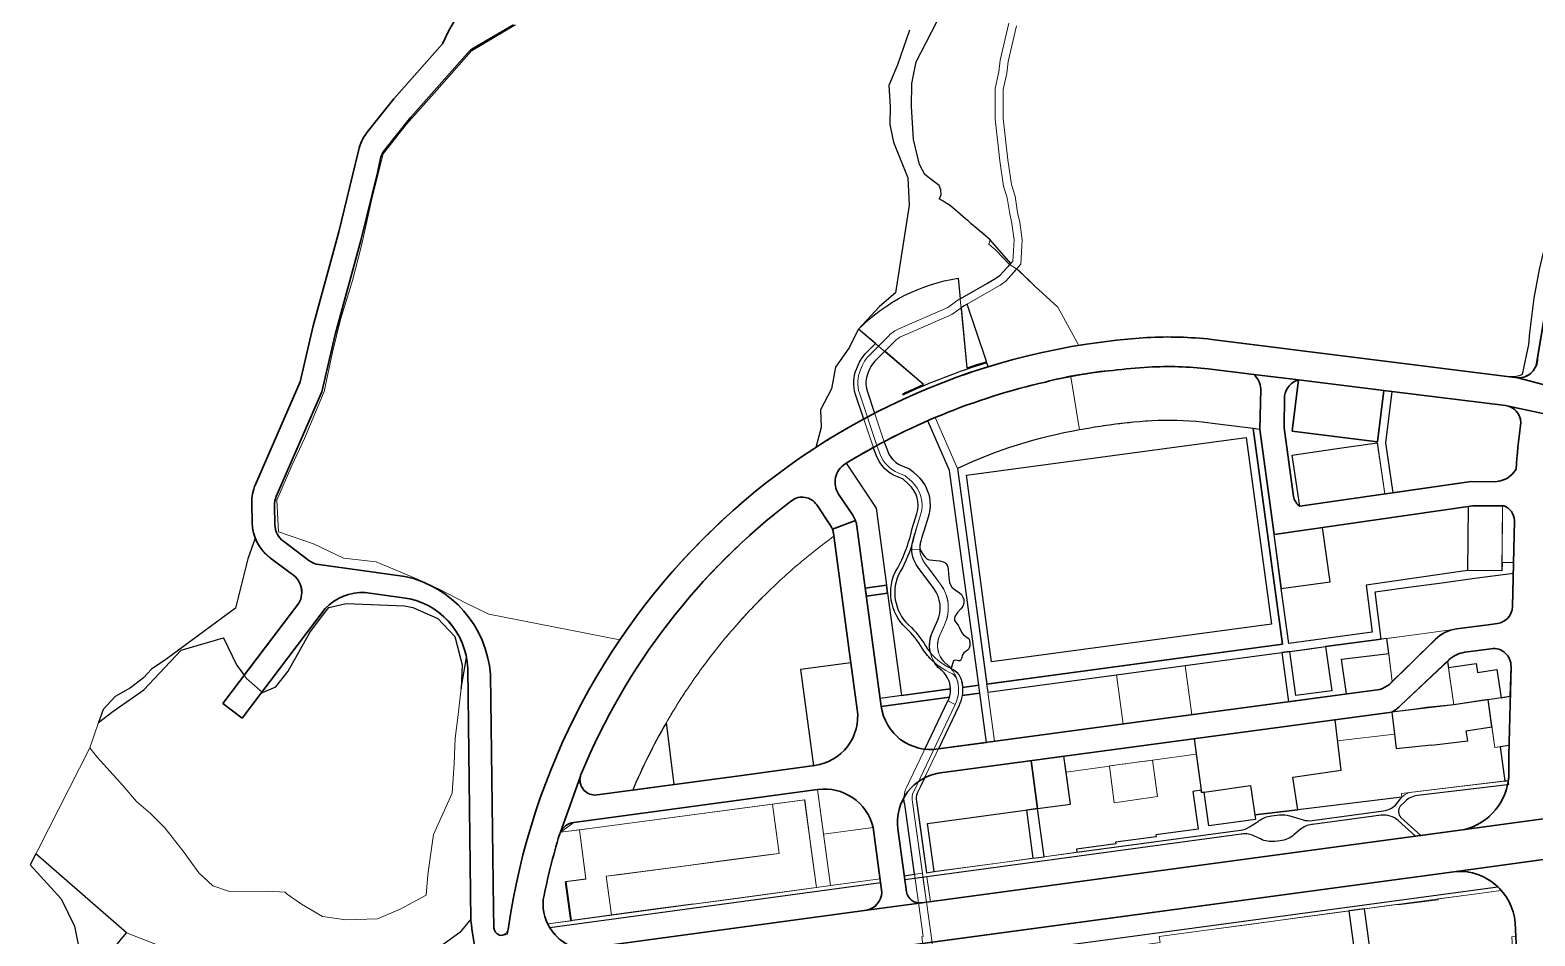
# Model space of a CAD drawing. Header units: metres. Extents: x 459130 to 460115, y 2977178 to 2978387.
# Drawn here: x 459130 to 459689, y 2977437 to 2977774 of the extents above; entities that cross this region are included whole.
import ezdxf

# ---------------------------------------------------------------- set-up
doc = ezdxf.new("R2010")
doc.units = ezdxf.units.M
doc.header["$MEASUREMENT"] = 0
for name, color, linetype, lineweight, true_color in [('AMENITIES', 7, 'Continuous', 0, 0xa9c7db), ('CHHUZHING PLOT', 7, 'Continuous', 0, 0xf8f591), ('INSTITUTIONAL plot', 7, 'Continuous', 0, 0x05aebd), ('PROPOSED STREAM', 7, 'Continuous', 0, 0xbee8ff), ('REGISTERED PLOT', 7, 'Continuous', 0, 0xf2eadb), ('REVENUE PLOT_COMM', 7, 'Continuous', 0, 0xffa852), ('REVENUE PLOT_RESI', 7, 'Continuous', 0, 0xffd24d)]:
    doc.layers.add(name, color=color, linetype=linetype, lineweight=lineweight, true_color=true_color)
for name, color, linetype, lineweight in [('FOOTPATH', 42, 'Continuous', 0), ('FOREST AND STEEP SLOPE', 74, 'Continuous', 0), ('PARKING', 253, 'Continuous', 0), ('ROAD', 7, 'Continuous', 30)]:
    doc.layers.add(name, color=color, linetype=linetype, lineweight=lineweight)
doc.layers.add('OPEN SPACE WITHIN SETTLEMENTS', color=7, linetype='Continuous', true_color=0x94bd10)
doc.layers.add('PROPOSED SERVICES', color=7, linetype='Continuous', true_color=0xc2adcc)

msp = doc.modelspace()

# ---------------------------------------------------------------- linework, layer by layer
at = {"layer": 'AMENITIES', "elevation": -10223.16}
for points in [[(459512.03, 2977670.63), (459503.52, 2977678.43), (459497.53, 2977684.17), (459497.01, 2977684.65), (459496.76, 2977684.82), (459492.67, 2977680.31), (459490.67, 2977678.83), (459487.42, 2977676.97), (459478.29, 2977671.75), (459485.55, 2977650.36), (459485.66, 2977649.87), (459486.12, 2977648.42, -0.033778), (459519.84, 2977656.39)], [(459516.94, 2977644.71, 0.053805), (459466.42, 2977629.56), (459474.7, 2977610.67, -0.065914), (459520.11, 2977624.96)], [(459422.72, 2977491.33), (459424.97, 2977474.72), (459443.4, 2977477.13, 0.386621)]]:
    msp.add_lwpolyline(points, format="xyb", close=True, dxfattribs=at)
at = {"layer": 'AMENITIES'}
msp.add_lwpolyline([(459475.03, 2977681.36, 0.161078), (459437.96, 2977662.45), (459462.11, 2977641.89, 0.009788), (459454.38, 2977638.39), (459454.65, 2977637.97, -0.038469), (459485.66, 2977649.87), (459485.55, 2977650.36, 0.008884), (459478.21, 2977648.03)], format="xyb", close=True, dxfattribs=at)
at = {"layer": 'AMENITIES', "elevation": -10223.16}
for points in [[(459630.93, 2977620.56), (459599.17, 2977624.49), (459601.53, 2977643.55), (459633.29, 2977639.61)], [(459582.12, 2977622.17), (459478.06, 2977608.17), (459487.4, 2977538.79), (459591.46, 2977552.8)], [(459630.92, 2977620.17), (459599.25, 2977615.6), (459601.99, 2977596.6), (459633.66, 2977601.17)]]:
    msp.add_lwpolyline(points, close=True, dxfattribs=at)
for points in [[(459678.53, 2977634.01), (459636.27, 2977639.24), (459633.84, 2977620.21), (459636.63, 2977601.6), (459665.76, 2977605.8), (459673.73, 2977605.74, 0.283771), (459682.47, 2977610.41, -0.022397), (459684.16, 2977626.6, 0.421666), (459678.53, 2977634.01)], [(459421.6, 2977500.21, 0.414398), (459437.47, 2977521.02), (459435.13, 2977538.34), (459416.4, 2977535.86), (459421.21, 2977500.15)]]:
    msp.add_lwpolyline(points, format="xyb", dxfattribs=at)
msp.add_lwpolyline([(459421.21, 2977500.15), (459421.6, 2977500.21)], dxfattribs=at)
at = {"layer": 'CHHUZHING PLOT', "elevation": -10223.16}
msp.add_lwpolyline([(459154.6, 2977424.56), (459165.74, 2977438.03), (459178.11, 2977433.17)], dxfattribs=at)
at = {"layer": 'FOOTPATH'}
msp.add_lwpolyline([(459606.51, 2977478.25, 0.007431), (459606.79, 2977478.29), (459632.24, 2977481.73, -0.21916), (459638.64, 2977479.77), (459645.11, 2977473.99), (459647.06, 2977474.26), (459639.63, 2977480.89, -0.350369), (459639.41, 2977485.14), (459641.2, 2977486.87, -0.163676), (459645.81, 2977489.06), (459679.75, 2977493.12), (459679.57, 2977494.61), (459642.67, 2977490.2, 0.115361), (459640, 2977488.42), (459637.66, 2977485.54, -0.159747), (459633.18, 2977483.37), (459606.59, 2977479.77, -0.106244), (459603.23, 2977480.03), (459598.27, 2977481.51, 0.100159), (459594.52, 2977481.84), (459591.45, 2977481.5, 0.130978), (459586.89, 2977479.73), (459586.5, 2977479.45), (459583.27, 2977477.37, -0.109445), (459580.02, 2977476.18), (459463.18, 2977460.38), (459459.52, 2977486.92, -0.232581), (459459.8, 2977489.88), (459475.22, 2977522.26, 0.175977), (459476.27, 2977531.67, 0.25329), (459472.37, 2977536.24, -0.129969), (459463.51, 2977543.68, 0.059177), (459457.58, 2977551.57, -0.336695), (459452.77, 2977571.12, 0.083509), (459459.32, 2977587.96), (459461.02, 2977593.41, 0.293757), (459457.58, 2977605.92), (459455.33, 2977607.93), (459452.72, 2977609, -0.20777), (459446.03, 2977615.83), (459444.76, 2977619.16), (459438.26, 2977638.6, -0.186503), (459438.65, 2977647.25), (459439.44, 2977649.05, -0.092178), (459441.91, 2977652.67), (459445.37, 2977656.15), (459444.22, 2977657.12), (459440.85, 2977653.73, 0.092178), (459438.07, 2977649.65), (459437.28, 2977647.85, 0.186503), (459436.83, 2977638.13), (459443.35, 2977618.65), (459444.63, 2977615.3, 0.20777), (459452.15, 2977607.61), (459454.52, 2977606.64), (459456.57, 2977604.8, -0.293757), (459459.59, 2977593.85), (459457.86, 2977588.33, -0.084307), (459451.43, 2977571.8, 0.336707), (459456.56, 2977550.47, -0.058992), (459462.24, 2977542.87, 0.1313), (459471.78, 2977534.85, -0.257124), (459474.81, 2977531.34, -0.176629), (459473.87, 2977522.92), (459458.48, 2977490.59, 0.217863), (459458.06, 2977486.56), (459461.7, 2977460.18), (459454.9, 2977459.26), (459455.1, 2977457.78), (459461.9, 2977458.69), (459463.18, 2977449.39), (459464.67, 2977449.59), (459463.39, 2977458.9), (459580.22, 2977474.69, 0.006043), (459580.45, 2977474.73, -0.155262), (459585.24, 2977474), (459587.46, 2977472.91, 0.142989), (459592.71, 2977471.99), (459594.75, 2977472.22, 0.149796), (459599.86, 2977474.43), (459602.16, 2977476.39, -0.151297)], format="xyb", close=True, dxfattribs=at)
for points in [[(459636.27, 2977639.24), (459633.29, 2977639.61), (459630.81, 2977620.18), (459633.66, 2977601.17), (459636.63, 2977601.6), (459633.84, 2977620.21)], [(459474.7, 2977610.67), (459466.41, 2977629.58), (459463.66, 2977628.37), (459471.78, 2977609.85), (459485.52, 2977508.81), (459488.47, 2977509.21)], [(459417.88, 2977487.44), (459422.29, 2977454.85), (459427.56, 2977455.56), (459422.66, 2977491.32), (459332.06, 2977479.07), (459327.06, 2977475.42), (459337.88, 2977476.85), (459337.88, 2977476.85), (459337.88, 2977476.85), (459337.88, 2977476.85)], [(459446.18, 2977456.57), (459445.98, 2977458.06), (459322.39, 2977441.34), (459323.16, 2977439.93)], [(459550.05, 2977434.37), (459549.75, 2977436.62), (459676.93, 2977453.82), (459676.93, 2977453.82), (459675.64, 2977455.15), (459414.04, 2977419.78), (459414.24, 2977418.29), (459466.47, 2977425.35), (459471.53, 2977387.95), (459473.01, 2977388.15), (459467.95, 2977425.55), (459526.38, 2977433.45), (459531.41, 2977396.05), (459533.6, 2977396.35), (459528.85, 2977431.51)]]:
    msp.add_lwpolyline(points, close=True, dxfattribs=at)
at = {"layer": 'FOREST AND STEEP SLOPE', "elevation": -20446.32}
for points in [[(459260.19, 2977725.82), (459259.01, 2977720.56), (459252.88, 2977695.36), (459243.28, 2977660.5), (459238.36, 2977639.08), (459221.39, 2977600.16, 0.109274), (459220.72, 2977596.77), (459220.89, 2977589.76, 0.229283), (459224.08, 2977583.56), (459233.52, 2977576.46, 0.129402), (459237.29, 2977574.92), (459269.2, 2977570.51, -0.333018), (459301.06, 2977534.07), (459302.21, 2977447.11), (459302.31, 2977439.93, 0.265431), (459304.37, 2977437.19, 0.096449), (459307.42, 2977437.47, -0.115666), (459349.23, 2977546.99), (459300.45, 2977556.48), (459291.99, 2977560.6), (459282.27, 2977565.69), (459277.45, 2977567.81), (459273.9, 2977569.48), (459258.6, 2977575.92), (459246.43, 2977577.34), (459235.3, 2977582.59), (459222.29, 2977587.07), (459221.68, 2977598.89), (459227.22, 2977611.72), (459231.94, 2977621.75), (459239.24, 2977639.3), (459242.29, 2977653.88), (459245.29, 2977665.98), (459249.75, 2977680.55), (459253.1, 2977693.5), (459256.88, 2977710.23), (459261.19, 2977727.59), (459269.81, 2977738.62), (459281.07, 2977751.24), (459293.91, 2977765.73), (459310.39, 2977775.58)], [(459309.68, 2977775.59), (459294.7, 2977766.83, 0.079421), (459292.75, 2977765.23), (459290.71, 2977762.93), (459271.47, 2977741.26), (459261.74, 2977729.05, 0.113285), (459260.19, 2977725.82)], [(459279.36, 2977430.77), (459289.66, 2977438.11), (459293.83, 2977443.14), (459292.62, 2977535.02, 0.048597), (459292.16, 2977540.33), (459290.18, 2977528.89), (459290.18, 2977528.89), (459290.18, 2977528.88), (459288.88, 2977518.12), (459287.96, 2977510.35), (459287.59, 2977500.99), (459286.86, 2977489.91), (459279.93, 2977474.52), (459278.8, 2977466.73), (459277.84, 2977459.63), (459277.19, 2977452.03), (459267.52, 2977446.88), (459259.09, 2977443.17), (459247.26, 2977442.88), (459238.57, 2977444.06), (459230.74, 2977448.67), (459225.53, 2977452.34), (459224.7, 2977453.08), (459218.31, 2977453.55), (459204.02, 2977453.43), (459197.86, 2977455.55), (459192.6, 2977460.33), (459186.77, 2977468.38), (459179.98, 2977477.05), (459174.7, 2977482.36), (459169.46, 2977486.9), (459164.39, 2977492.77), (459160.9, 2977496.69), (459154.76, 2977503.33), (459152.04, 2977506.79), (459132.84, 2977469.06), (459132.01, 2977467.43), (459165.74, 2977438.03), (459178.11, 2977433.17)]]:
    msp.add_lwpolyline(points, format="xyb", dxfattribs=at)
at = {"layer": 'INSTITUTIONAL plot'}
for points in [[(459435.13, 2977538.34), (459428.76, 2977585.43, 0.018876), (459415.38, 2977574.87, 0.019742), (459402.29, 2977562.78, 0.019469), (459390.35, 2977549.88, 0.021246), (459378.51, 2977534.8, 0.021854), (459367.71, 2977518.29, 0.002641), (459366.5, 2977516.23), (459369.44, 2977493.18), (459421.21, 2977500.15), (459416.4, 2977535.86)], [(459416.4, 2977535.86), (459435.13, 2977538.34), (459428.76, 2977585.43, 0.018876), (459415.38, 2977574.87, 0.019742), (459402.29, 2977562.78, 0.019469), (459390.35, 2977549.88, 0.021246), (459378.51, 2977534.8, 0.021854), (459367.71, 2977518.29, 0.002641), (459366.5, 2977516.23), (459369.44, 2977493.18), (459421.21, 2977500.15)]]:
    msp.add_lwpolyline(points, format="xyb", close=True, dxfattribs=at)
at = {"layer": 'OPEN SPACE WITHIN SETTLEMENTS'}
for p, q in [((459601.53, 2977643.55, -20446.32), (459599.17, 2977624.49, -20446.32)), ((459630.93, 2977620.56, -20446.32), (459633.29, 2977639.61, -20446.32)), ((459599.17, 2977624.49, -20446.32), (459630.93, 2977620.56, -20446.32))]:
    msp.add_line(p, q, dxfattribs=at)
at = {"layer": 'OPEN SPACE WITHIN SETTLEMENTS', "elevation": -20446.32}
for points in [[(459705.64, 2977775.61), (459704.65, 2977765.81), (459703.86, 2977757.98), (459703.68, 2977755.33), (459703.22, 2977752.29), (459701.88, 2977742.14), (459700.41, 2977733.65), (459698.13, 2977719.06), (459696.43, 2977709.54), (459694.82, 2977701.29), (459693.19, 2977693.57), (459691.02, 2977684.56), (459689.06, 2977673.99), (459687.42, 2977661.11), (459687.06, 2977656.76), (459684.74, 2977645.56, -0.14596), (459680.08, 2977644.76), (459683.17, 2977644.37, 0.321368), (459689.94, 2977648.88), (459702.34, 2977723.04), (459707.32, 2977753.17), (459710.48, 2977777.95)], [(459228.66, 2977570.24), (459219.22, 2977577.35, -0.139819), (459213.59, 2977584.78), (459210.87, 2977577.07), (459206.28, 2977558.69), (459180.37, 2977539.58), (459174.96, 2977536.06), (459171.99, 2977532.85), (459167.2, 2977529.08), (459161.5, 2977525.92), (459156.99, 2977520.99), (459155.34, 2977516.26), (459160.61, 2977520.3), (459172.12, 2977528.41), (459177.97, 2977534.5), (459186.01, 2977543.12), (459201.85, 2977547.63), (459206.66, 2977537.6), (459209.48, 2977533.77), (459229.85, 2977560.6, 0.332348), (459228.66, 2977570.24)], [(459413.74, 2977422.02), (459414.04, 2977419.78), (459675.64, 2977455.15, 0.203951), (459660.21, 2977460.88), (459418.52, 2977428.19, 0.459232), (459413.74, 2977422.02)]]:
    msp.add_lwpolyline(points, format="xyb", dxfattribs=at)
at = {"layer": 'OPEN SPACE WITHIN SETTLEMENTS'}
msp.add_lwpolyline([(459456.89, 2977773.63), (459452.46, 2977760.71), (459449.2, 2977753.05), (459449.73, 2977745.17), (459449.59, 2977738.47), (459450.89, 2977731.94), (459456.27, 2977718.73), (459456.71, 2977708.46), (459454.11, 2977691.74), (459451.63, 2977675.87), (459445.77, 2977670.9), (459437.96, 2977662.45, -0.161078), (459475.03, 2977681.36), (459475.75, 2977673.76), (459485.93, 2977679.57), (459489.03, 2977681.35), (459490.65, 2977682.54), (459494.55, 2977686.85), (459486.83, 2977695.62), (459483.86, 2977698.18), (459483.38, 2977698.59), (459482.91, 2977699), (459481.96, 2977699.82), (459479.86, 2977701.63), (459478.65, 2977702.67), (459478.2, 2977703.06), (459477.76, 2977703.44), (459474.71, 2977706.07), (459474.33, 2977706.39), (459473.96, 2977706.72), (459472.18, 2977708.25), (459471.86, 2977708.46), (459471.43, 2977708.73), (459471, 2977709.01), (459470.58, 2977709.28), (459470.15, 2977709.55), (459469.41, 2977710.03), (459469.29, 2977710.09), (459468.85, 2977710.34), (459467.97, 2977710.82), (459468.7, 2977712.23), (459468.58, 2977714.24), (459467.95, 2977715.87), (459465.44, 2977717.63), (459462.59, 2977719.97), (459460.67, 2977723.61), (459458.39, 2977732.97), (459457.64, 2977745.17), (459457.74, 2977753.73), (459459.35, 2977761.76), (459467.06, 2977776.64)], format="xyb", dxfattribs=at)
for points in [[(459478.29, 2977671.75), (459476.99, 2977671.01), (459476.08, 2977670.35), (459478.21, 2977648.03, -0.008884), (459485.55, 2977650.36)], [(459437.28, 2977647.85), (459438.07, 2977649.65, -0.092178), (459440.85, 2977653.73), (459444.22, 2977657.12), (459437.96, 2977662.45), (459434.37, 2977655.33), (459429.36, 2977648.31), (459427.86, 2977640.28), (459423.84, 2977632.41), (459424.06, 2977625.88), (459422.02, 2977618.42, -0.020231), (459439.88, 2977629.02), (459436.83, 2977638.13, -0.186503)], [(459462.11, 2977641.89), (459447.66, 2977654.19), (459444.04, 2977650.56, 0.092178), (459442.19, 2977647.84), (459441.4, 2977646.04, 0.186504), (459441.1, 2977639.56), (459443.91, 2977631.15, -0.044482), (459486.12, 2977648.42), (459485.66, 2977649.87, 0.038469), (459454.65, 2977637.97), (459454.38, 2977638.39, -0.009788)], [(459482.63, 2977530.08), (459476.63, 2977529.27, -0.05516), (459476.49, 2977526.22), (459483.03, 2977527.1)], [(459580.02, 2977476.18, 0.109445), (459583.27, 2977477.37), (459586.5, 2977479.45), (459586.89, 2977479.73, -0.130978), (459591.45, 2977481.5), (459594.52, 2977481.84, -0.100159), (459598.27, 2977481.51), (459603.23, 2977480.03, 0.106244), (459606.59, 2977479.77), (459633.18, 2977483.37, 0.159747), (459637.66, 2977485.54), (459640, 2977488.42), (459601.29, 2977483.79), (459585.31, 2977481.88), (459585.57, 2977480.1), (459568.22, 2977477.75), (459566.51, 2977490.35), (459565.48, 2977490.2), (459565.37, 2977491.01), (459562.22, 2977490.57), (459564.21, 2977476.54), (459548.51, 2977474.42), (459548.6, 2977473.75), (459533.5, 2977471.75), (459533.59, 2977471.1), (459519.01, 2977469.13), (459519.17, 2977467.95)], [(459446.66, 2977453.05), (459446.18, 2977456.57), (459323.16, 2977439.93, 0.204787), (459334.29, 2977431.96), (459441, 2977446.39, 0.32295)]]:
    msp.add_lwpolyline(points, format="xyb", close=True, dxfattribs=at)
for points, elevation in [([(459615.05, 2977622.53), (459599.17, 2977624.49), (459601.53, 2977643.55, 0.307281), (459596.4, 2977637.6), (459596.23, 2977625.72), (459599.5, 2977601.34, 0.224023), (459601.99, 2977596.6), (459599.25, 2977615.6), (459615.08, 2977617.89), (459630.81, 2977620.16), (459630.86, 2977620.57)], -20446.32), ([(459684.16, 2977626.6, 0.421669), (459678.53, 2977634.01), (459636.27, 2977639.24), (459633.84, 2977620.21), (459636.63, 2977601.6), (459665.76, 2977605.8), (459673.73, 2977605.74, 0.283771), (459682.47, 2977610.41, -0.022397)], -10223.16), ([(459456.57, 2977604.8), (459454.52, 2977606.64), (459452.15, 2977607.61, -0.20777), (459444.63, 2977615.3), (459443.44, 2977618.43, 0.011853), (459433.36, 2977612.58), (459444.5, 2977595.94), (459448.37, 2977567.24), (459448.77, 2977564.26), (459453.89, 2977526.21), (459472.16, 2977528.67, 0.238296), (459468.14, 2977536.1, -0.066077), (459466.13, 2977538.54, -0.060543), (459462.24, 2977542.87, 0.058992), (459456.56, 2977550.47, -0.336707), (459451.43, 2977571.8, 0.084307), (459457.86, 2977588.33), (459459.59, 2977593.85, 0.29376)], -10223.16), ([(459465.94, 2977565.99), (459460.1, 2977573.82, -0.185898), (459457.77, 2977582.13, -0.055671), (459452.77, 2977571.12, 0.336695), (459457.58, 2977551.57, -0.059177), (459463.51, 2977543.68, 0.020203), (459464.62, 2977542.23, -0.164885), (459465.43, 2977549.89), (459467.22, 2977553.79, 0.274821)], -10223.16), ([(459268.57, 2977562.56), (459254.48, 2977564.51, 0.219619), (459239.6, 2977558.56), (459216.08, 2977527.56), (459216.31, 2977527.36), (459221.31, 2977529.5), (459225.82, 2977535.31), (459233.86, 2977549.72), (459238.63, 2977555.98), (459240.94, 2977558.93), (459247.35, 2977560.46), (459269.14, 2977559.62), (459272.24, 2977559.02), (459281.46, 2977554.88), (459287.83, 2977548.23), (459290.59, 2977537.67), (459290.18, 2977528.89), (459292.16, 2977540.33, 0.326249)], -20446.32), ([(459673.22, 2977543.64), (459663.37, 2977542.3, 0.155421), (459657.61, 2977539.57), (459656.94, 2977538.94), (459657.28, 2977536.69), (459667.57, 2977538.18), (459668.07, 2977534.8), (459675.29, 2977535.9), (459676.86, 2977525.43), (459680.32, 2977525.95), (459680.59, 2977537.04, 0.461491)], -20446.32), ([(459435.13, 2977538.34), (459416.4, 2977535.86), (459421.21, 2977500.15), (459421.6, 2977500.21, 0.414398), (459437.47, 2977521.02)], -10223.16), ([(459435.13, 2977538.34), (459416.4, 2977535.86), (459421.21, 2977500.15), (459421.6, 2977500.21, 0.414398), (459437.47, 2977521.02)], -10223.16), ([(459471.18, 2977524.23, 0.039014), (459471.72, 2977525.58), (459446.39, 2977522.17, 0.342791), (459462.63, 2977506.29)], -20446.32), ([(459483.03, 2977527.1), (459476.49, 2977526.22, -0.075409), (459475.22, 2977522.26), (459467.67, 2977506.41), (459485.52, 2977508.81)], -10223.16), ([(459679.79, 2977504.07), (459679.88, 2977507.68), (459676.51, 2977507.22), (459678.24, 2977494.45), (459679.57, 2977494.61, 0.015312), (459679.71, 2977495.94)], -20446.32), ([(459502.1, 2977502.02), (459468.42, 2977497.5, 0.083388), (459462.56, 2977495.69), (459459.8, 2977489.88, 0.232581), (459459.52, 2977486.92), (459460.72, 2977478.26), (459460.72, 2977478.26), (459463.18, 2977460.38), (459466.06, 2977460.77), (459463.64, 2977478.65), (459504.51, 2977484.18)], -10223.16), ([(459641.2, 2977486.87), (459639.41, 2977485.14, 0.350369), (459639.63, 2977480.89), (459647.06, 2977474.26), (459663.36, 2977476.46, 0.285272), (459679.3, 2977493.07), (459645.81, 2977489.06, 0.163676)], -20446.32), ([(459455.12, 2977485.91, -0.077655), (459454.8, 2977488.32, 0.164481), (459452.55, 2977476.68), (459454.9, 2977459.26), (459458.72, 2977459.78)], -20446.32), ([(459645.11, 2977473.99), (459638.64, 2977479.77, 0.21916), (459632.24, 2977481.73), (459606.79, 2977478.29, -0.007431), (459606.51, 2977478.25, 0.151297), (459602.16, 2977476.39), (459599.86, 2977474.43, -0.149796), (459594.75, 2977472.22), (459592.71, 2977471.99, -0.142989), (459587.46, 2977472.91), (459585.24, 2977474, 0.155262), (459580.45, 2977474.73, -0.006043), (459580.22, 2977474.69), (459455.1, 2977457.78), (459455.63, 2977453.92, 0.439546), (459461.54, 2977449.17)], -20446.32)]:
    msp.add_lwpolyline(points, format="xyb", close=True, dxfattribs=dict(at, elevation=elevation))
for points, elevation in [([(459633.29, 2977639.61), (459601.53, 2977643.55), (459599.17, 2977624.49), (459630.93, 2977620.56)], -10223.16), ([(459633.29, 2977639.61), (459601.53, 2977643.55), (459599.17, 2977624.49), (459630.93, 2977620.56)], -10223.16), ([(459633.29, 2977639.61), (459601.53, 2977643.55), (459599.17, 2977624.49), (459630.93, 2977620.56)], -10223.16), ([(459471.78, 2977609.85), (459463.66, 2977628.37), (459455.48, 2977624.63), (459447.45, 2977620.59), (459447.52, 2977620.38), (459447.59, 2977620.17), (459448.21, 2977618.53), (459449.26, 2977615.95), (459450.02, 2977614.74), (459450.81, 2977613.82), (459451.83, 2977612.92), (459452.85, 2977612.25), (459453.85, 2977611.78), (459455.4, 2977611.15), (459456.94, 2977610.51), (459458.26, 2977609.33), (459459.58, 2977608.15), (459460.84, 2977606.87), (459461.58, 2977605.97), (459462.22, 2977605.03), (459462.66, 2977604.31), (459463.09, 2977603.47), (459463.62, 2977602.23), (459464.03, 2977600.97), (459464.28, 2977599.89), (459464.5, 2977598.35), (459464.56, 2977596.78), (459464.48, 2977595.35), (459464.24, 2977593.89), (459463.88, 2977592.51), (459462.27, 2977587.35), (459461.79, 2977585.82), (459461.39, 2977584.55), (459461.11, 2977583.65), (459461.07, 2977583.52), (459461.04, 2977583.38), (459461.02, 2977583.33), (459461, 2977583.23), (459460.98, 2977583.16), (459460.95, 2977583.05), (459460.93, 2977582.97), (459460.92, 2977582.91), (459460.88, 2977582.73), (459460.85, 2977582.58), (459460.83, 2977582.45), (459460.8, 2977582.26), (459460.78, 2977582.09), (459460.76, 2977581.96), (459460.75, 2977581.81), (459460.74, 2977581.66), (459460.73, 2977581.5), (459460.72, 2977581.38), (459460.71, 2977581.06), (459460.72, 2977580.84), (459460.72, 2977580.68), (459461.58, 2977579.21), (459462.11, 2977578.42), (459462.7, 2977577.69), (459463.32, 2977577.11), (459463.83, 2977576.79), (459464.29, 2977576.63), (459466.78, 2977576.46), (459468.18, 2977576.3), (459469.44, 2977575.95), (459470.01, 2977575.65), (459470.42, 2977575.31), (459470.84, 2977574.72), (459471.14, 2977573.93), (459471.3, 2977573.09), (459471.54, 2977570.1), (459471.82, 2977568.27), (459472.14, 2977567.33), (459472.63, 2977566.52), (459473.46, 2977565.77), (459475.49, 2977564.44), (459476.25, 2977563.73), (459476.78, 2977562.84), (459477.07, 2977561.92), (459477.15, 2977560.96), (459477, 2977560.05), (459476.59, 2977559.22), (459475.88, 2977558.35), (459474.7, 2977557.04), (459474.19, 2977556.33), (459473.8, 2977555.57), (459473.6, 2977554.84), (459473.65, 2977554.18), (459473.86, 2977553.72), (459474.22, 2977553.24), (459474.96, 2977552.35), (459475.5, 2977551.41), (459476.4, 2977549.51), (459477.02, 2977548.78), (459477.84, 2977548.24), (459478.71, 2977547.59), (459479.03, 2977547.13), (459479.25, 2977546.58), (459479.36, 2977545.97), (459479.37, 2977545.26), (459479.28, 2977544.68), (459479.07, 2977544.02), (459478.81, 2977543.52), (459478.43, 2977543.05), (459477.11, 2977542.09), (459476.79, 2977541.72), (459476.51, 2977541.06), (459476.31, 2977540.33), (459476.21, 2977539.96), (459476.01, 2977539.45), (459475.84, 2977539.23), (459475.58, 2977539.09), (459475.08, 2977539.09), (459473.94, 2977539.35), (459473.47, 2977539.3), (459473.24, 2977539.11), (459473.07, 2977538.82), (459472.84, 2977538.05), (459472.37, 2977536.24), (459472.75, 2977536.07), (459473.05, 2977535.92), (459473.35, 2977535.76), (459473.64, 2977535.57), (459474.17, 2977535.17), (459474.42, 2977534.95), (459474.62, 2977534.75), (459474.9, 2977534.45), (459475.2, 2977534.06), (459475.41, 2977533.76), (459475.65, 2977533.36), (459475.9, 2977532.84), (459476.13, 2977532.21), (459476.27, 2977531.67), (459476.42, 2977530.96), (459476.5, 2977530.48), (459476.57, 2977529.95), (459476.63, 2977529.27), (459482.63, 2977530.08)], -10223.16), ([(459673.48, 2977514.61), (459672.04, 2977524.7), (459659.35, 2977522.81), (459649.12, 2977521.75), (459645.2, 2977521.22), (459636.22, 2977520.01), (459637.19, 2977511.9), (459637.83, 2977506.51), (459651, 2977507.9), (459651.02, 2977507.76), (459664.47, 2977509.39), (459663.95, 2977513.17)], -20446.32), ([(459615.14, 2977517.18), (459562.78, 2977510.16), (459565.48, 2977490.2), (459566.51, 2977490.35), (459566.51, 2977490.37), (459583.7, 2977492.8), (459585.31, 2977481.88), (459601.29, 2977483.79), (459599.43, 2977495.88), (459617.39, 2977498.44)], -10223.16), ([(459626.08, 2977446.94), (459620.32, 2977446.16), (459625.38, 2977408.76), (459631.14, 2977409.54)], -20446.32)]:
    msp.add_lwpolyline(points, close=True, dxfattribs=dict(at, elevation=elevation))
for points, elevation in [([(459630.93, 2977620.56), (459599.17, 2977624.49), (459601.53, 2977643.55), (459633.29, 2977639.61), (459630.93, 2977620.56)], -10223.16), ([(459597.93, 2977545.6), (459595.15, 2977566.03), (459613.27, 2977568.49), (459610.52, 2977588.74), (459664.59, 2977596.54), (459664.42, 2977572.73), (459626.73, 2977567.22), (459628.97, 2977549.77), (459597.93, 2977545.6)], -20446.32), ([(459595.35, 2977542.22), (459598.33, 2977542.62), (459604.95, 2977543.51), (459611.56, 2977544.48), (459632.33, 2977547.15)], -10223.16), ([(459445.99, 2977525.15), (459446.39, 2977522.2), (459471.72, 2977525.58), (459471.78, 2977525.77), (459471.85, 2977526.01), (459471.89, 2977526.18), (459471.94, 2977526.38), (459471.98, 2977526.6), (459472.03, 2977526.83), (459472.05, 2977527), (459472.08, 2977527.19), (459472.11, 2977527.42), (459472.13, 2977527.69), (459472.15, 2977527.9), (459472.16, 2977528.18), (459472.16, 2977528.46), (459472.16, 2977528.67), (459445.99, 2977525.13), (459446.39, 2977522.2)], -10223.16), ([(459154.6, 2977424.56), (459165.74, 2977438.03), (459132.01, 2977467.43), (459129.88, 2977463.25), (459141.44, 2977450.61), (459146.45, 2977440.45), (459148.79, 2977428.84)], -20446.32)]:
    msp.add_lwpolyline(points, dxfattribs=dict(at, elevation=elevation))
for points in [[(459583.38, 2977540.61), (459595.35, 2977542.22), (459598.33, 2977542.62), (459604.95, 2977543.51), (459611.56, 2977544.48), (459632.33, 2977547.15), (459630.06, 2977564.81), (459642.5, 2977566.5), (459654.88, 2977568.17), (459667.14, 2977569.83), (459681.44, 2977571.76), (459681.53, 2977575.6), (459677.24, 2977575.63), (459677.22, 2977572.63), (459664.42, 2977572.73), (459626.73, 2977567.22), (459628.97, 2977549.77), (459597.93, 2977545.6), (459595.15, 2977566.03), (459592.46, 2977586.13), (459587.22, 2977625.17), (459584.7, 2977625.48), (459595.61, 2977545.28), (459485.58, 2977530.47), (459485.99, 2977527.5), (459533.88, 2977533.95), (459559.45, 2977537.39)], [(459617.55, 2977539.73), (459635.08, 2977541.92), (459634.37, 2977547.43), (459632.33, 2977547.15), (459632.33, 2977547.15), (459611.56, 2977544.48), (459613.96, 2977527.97), (459600.53, 2977526.24), (459598.33, 2977542.62), (459595.35, 2977542.22), (459597.82, 2977523.92), (459619.41, 2977526.83)], [(459471.72, 2977525.58), (459471.78, 2977525.77), (459471.85, 2977526.01), (459471.89, 2977526.18), (459471.94, 2977526.38), (459471.98, 2977526.6), (459472.03, 2977526.83), (459472.05, 2977527), (459472.08, 2977527.19), (459472.11, 2977527.42), (459472.13, 2977527.69), (459472.15, 2977527.9), (459472.16, 2977528.18), (459472.16, 2977528.46), (459472.16, 2977528.67), (459445.99, 2977525.13), (459446.39, 2977522.2)], [(459504.51, 2977484.18), (459500.37, 2977483.62), (459502.79, 2977465.74), (459506.93, 2977466.3)]]:
    msp.add_lwpolyline(points, close=True, dxfattribs=at)
at = {"layer": 'PARKING'}
for points, elevation in [([(459584.98, 2977645.58), (459568.01, 2977647.7, 0.039766), (459545.81, 2977648.33, 0.013586), (459532.51, 2977647.09, 0.016031), (459516.94, 2977644.71), (459520.11, 2977624.96, -0.03001), (459546.97, 2977628.36, -0.039174), (459565.71, 2977627.83), (459584.7, 2977625.48), (459587.22, 2977625.17), (459587.49, 2977638.97, 0.232821)], -10223.16), ([(459444.5, 2977595.94), (459433.36, 2977612.58, 0.000436), (459433, 2977612.35, 0.425423), (459430.55, 2977601.09), (459435.81, 2977593.23, -0.114421), (459437.33, 2977589.22), (459440.44, 2977566.17), (459448.37, 2977567.24)], -10223.16), ([(459681.91, 2977591.27, 0.29904), (459677.89, 2977596.71), (459677.39, 2977596.71), (459677.24, 2977575.63), (459681.49, 2977575.6)], -10223.16), ([(459652.87, 2977547.46, -0.095917), (459657.22, 2977550.18), (459657.17, 2977550.53), (459644.71, 2977548.84), (459634.37, 2977547.43), (459636.43, 2977531.39)], -10223.16), ([(459656.94, 2977538.94), (459639.55, 2977522.71, -0.08339), (459636.22, 2977520.01), (459659.35, 2977522.81)], -10223.16), ([(459326.72, 2977474.52, 0.025302), (459320.7, 2977450.4, 0.134657), (459322.39, 2977441.34), (459331.23, 2977442.54), (459329.2, 2977457.08), (459336.58, 2977458.05), (459334.15, 2977476.36), (459327.06, 2977475.42, 0.037098)], -20446.32)]:
    msp.add_lwpolyline(points, format="xyb", close=True, dxfattribs=dict(at, elevation=elevation))
at = {"layer": 'PARKING', "elevation": -10223.16}
for points in [[(459448.77, 2977564.26), (459440.85, 2977563.2), (459445.99, 2977525.15), (459453.89, 2977526.21)], [(459559.45, 2977537.39), (459533.88, 2977533.95), (459536.34, 2977515.65), (459561.91, 2977519.09)], [(459680.32, 2977525.95), (459672.04, 2977524.7), (459674.57, 2977506.96), (459679.88, 2977507.68)], [(459636.22, 2977520.01), (459615.14, 2977517.18), (459616.08, 2977509.36), (459637.19, 2977511.9)], [(459563.55, 2977504.44), (459562.78, 2977510.16), (459530.43, 2977505.82), (459514.34, 2977503.66), (459515.14, 2977497.78), (459531.23, 2977499.94), (459531.21, 2977500.07), (459547.31, 2977502.24)]]:
    msp.add_lwpolyline(points, close=True, dxfattribs=at)
at = {"layer": 'PROPOSED SERVICES'}
msp.add_lwpolyline([(459584.7, 2977625.48), (459571.6, 2977627.1), (459565.71, 2977627.83, 0.039174), (459546.97, 2977628.36, 0.020037), (459528.99, 2977626.45, 0.009967), (459520.11, 2977624.96, 0.065914), (459474.7, 2977610.67), (459485.6, 2977530.48), (459595.61, 2977545.28)], format="xyb", close=True, dxfattribs=at)
msp.add_lwpolyline([(459584.7, 2977625.48), (459571.6, 2977627.1), (459565.71, 2977627.83, 0.039174), (459546.97, 2977628.36, 0.020037), (459528.99, 2977626.45, 0.009967), (459520.11, 2977624.96, 0.065914), (459474.7, 2977610.67), (459485.6, 2977530.48), (459595.61, 2977545.28)], format="xyb", close=True, dxfattribs=at)
msp.add_lwpolyline([(459582.12, 2977622.17), (459591.46, 2977552.8), (459487.4, 2977538.79), (459478.06, 2977608.17)], close=True, dxfattribs=at)
msp.add_lwpolyline([(459582.12, 2977622.17), (459591.46, 2977552.8), (459487.4, 2977538.79), (459478.06, 2977608.17)], close=True, dxfattribs=at)
at = {"layer": 'PROPOSED SERVICES', "elevation": -10223.16}
msp.add_lwpolyline([(459366.5, 2977516.23, 0.016218), (459359.58, 2977503.33, 0.014896), (459353.97, 2977491.1), (459369.44, 2977493.18)], format="xyb", close=True, dxfattribs=at)
msp.add_lwpolyline([(459514.34, 2977503.66), (459502.1, 2977502.02), (459504.51, 2977484.18), (459516.75, 2977485.84)], close=True, dxfattribs=at)
msp.add_lwpolyline([(459293.83, 2977442.65), (459293.83, 2977443.14), (459289.66, 2977438.11), (459279.36, 2977430.77), (459262.51, 2977425.47), (459244.87, 2977421.57), (459224.11, 2977419.69), (459212.57, 2977418.33), (459216.26, 2977417.65), (459223.13, 2977417.28), (459230.37, 2977417.13), (459237.73, 2977416.22), (459245.47, 2977416.02), (459252.08, 2977415.6), (459260.99, 2977414.77), (459267.67, 2977414.22), (459283.62, 2977413.06), (459292.5, 2977412.02), (459299.48, 2977409.24), (459299.84, 2977409.07, 0.053679), (459299.24, 2977418, -0.061934), (459293.83, 2977442.65)], format="xyb", dxfattribs=at)
at = {"layer": 'PROPOSED STREAM'}
msp.add_lwpolyline([(459493.83, 2977776.14), (459490.61, 2977762.42), (459490.15, 2977758.1), (459488.71, 2977751.83), (459488.72, 2977740.54), (459490.54, 2977724.95), (459491.89, 2977715.59), (459493.23, 2977711.25), (459494.16, 2977705.3), (459494.95, 2977701.72), (459495.8, 2977695.57), (459495.38, 2977687.76), (459490.65, 2977682.54), (459489.03, 2977681.35), (459485.93, 2977679.57), (459475.36, 2977673.53), (459471.14, 2977670.48), (459452.92, 2977662.55, 0.094739), (459449.2, 2977660), (459441.91, 2977652.67, 0.092178), (459439.44, 2977649.05), (459438.65, 2977647.25, 0.186503), (459438.26, 2977638.6), (459444.76, 2977619.16), (459446.03, 2977615.83, 0.20777), (459452.72, 2977609), (459455.33, 2977607.93), (459457.58, 2977605.92, -0.293757), (459461.02, 2977593.41), (459458.26, 2977584.58, 0.084676), (459457.72, 2977580.58), (459460.72, 2977580.68, -0.084676), (459461.12, 2977583.68), (459463.88, 2977592.51, 0.293757), (459459.58, 2977608.15), (459456.94, 2977610.51), (459453.85, 2977611.78, -0.20777), (459448.84, 2977616.9), (459447.59, 2977620.17), (459441.1, 2977639.56, -0.186503), (459441.4, 2977646.04), (459442.19, 2977647.84, -0.092178), (459444.04, 2977650.56), (459451.33, 2977657.89, -0.094739), (459454.12, 2977659.8), (459472.63, 2977667.86), (459476.99, 2977671.01), (459487.42, 2977676.97), (459490.67, 2977678.83), (459492.67, 2977680.31), (459498.32, 2977686.54), (459498.81, 2977695.69), (459497.91, 2977702.25), (459497.1, 2977705.85), (459496.16, 2977711.92), (459494.83, 2977716.25), (459493.52, 2977725.34), (459491.72, 2977740.72), (459491.71, 2977751.49), (459493.12, 2977757.6), (459493.58, 2977761.92), (459496.67, 2977775.13)], format="xyb", dxfattribs=at)
for points in [[(459468.35, 2977567.79), (459462.5, 2977575.62, -0.15272), (459460.72, 2977580.68), (459457.72, 2977580.58, 0.15272), (459460.1, 2977573.82), (459465.94, 2977565.99, -0.27482), (459467.22, 2977553.79), (459465.43, 2977549.89, 0.323515), (459468.14, 2977536.1, -0.372379), (459471.18, 2977524.23), (459473.88, 2977522.94, 0.365495), (459470.05, 2977538.42, -0.317842), (459468.15, 2977548.64), (459469.95, 2977552.54, 0.27482)], [(459473.88, 2977522.94), (459471.18, 2977524.23), (459455.82, 2977491.99, 0.202445), (459455.12, 2977485.91), (459461.92, 2977436.6), (459461.51, 2977436.55), (459474.17, 2977342.92), (459457.46, 2977308.36), (459459.67, 2977304.86), (459477.71, 2977342.18), (459464.89, 2977437), (459458.06, 2977486.56, -0.217863), (459458.48, 2977490.59)]]:
    msp.add_lwpolyline(points, format="xyb", close=True, dxfattribs=at)
msp.add_lwpolyline([(459477.07, 2977561.92), (459476.78, 2977562.84), (459476.25, 2977563.73), (459475.49, 2977564.44), (459473.46, 2977565.77), (459472.63, 2977566.52), (459472.14, 2977567.33), (459471.82, 2977568.27), (459471.54, 2977570.1), (459471.3, 2977573.09), (459471.14, 2977573.93), (459470.84, 2977574.72), (459470.42, 2977575.31), (459470.01, 2977575.65), (459469.44, 2977575.95), (459468.18, 2977576.3), (459466.78, 2977576.46), (459464.29, 2977576.63), (459463.83, 2977576.79), (459463.32, 2977577.11), (459462.7, 2977577.69), (459462.11, 2977578.42), (459461.58, 2977579.21), (459460.72, 2977580.68), (459460.92, 2977579.07), (459461.22, 2977578.01), (459461.44, 2977577.45), (459462.5, 2977575.62), (459463.77, 2977573.91), (459465.42, 2977571.7), (459467.04, 2977569.54), (459468.35, 2977567.79), (459469.49, 2977566.01), (459470.17, 2977564.58), (459470.73, 2977562.99), (459471.09, 2977561.45), (459471.24, 2977560.38), (459471.32, 2977558.98), (459471.28, 2977557.67), (459471.15, 2977556.51), (459470.97, 2977555.55), (459470.64, 2977554.34), (459470.34, 2977553.47), (459470.05, 2977552.77), (459469.53, 2977551.63), (459469.05, 2977550.59), (459468.61, 2977549.64), (459468.15, 2977548.64), (459467.82, 2977547.81), (459467.47, 2977546.46), (459467.35, 2977545.52), (459467.34, 2977544.46), (459467.4, 2977543.76), (459467.64, 2977542.51), (459467.86, 2977541.83), (459468.05, 2977541.33), (459468.32, 2977540.76), (459468.65, 2977540.17), (459468.96, 2977539.7), (459469.21, 2977539.36), (459469.66, 2977538.83), (459470.05, 2977538.42), (459470.87, 2977537.77), (459471.28, 2977537.4), (459471.6, 2977537.09), (459472.37, 2977536.24), (459472.84, 2977538.05), (459473.07, 2977538.82), (459473.24, 2977539.11), (459473.47, 2977539.3), (459473.94, 2977539.35), (459475.08, 2977539.09), (459475.58, 2977539.09), (459475.84, 2977539.23), (459476.01, 2977539.45), (459476.21, 2977539.96), (459476.31, 2977540.33), (459476.51, 2977541.06), (459476.79, 2977541.72), (459477.11, 2977542.09), (459478.43, 2977543.05), (459478.81, 2977543.52), (459479.07, 2977544.02), (459479.28, 2977544.68), (459479.37, 2977545.26), (459479.36, 2977545.97), (459479.25, 2977546.58), (459479.03, 2977547.13), (459478.71, 2977547.59), (459477.84, 2977548.24), (459477.02, 2977548.78), (459476.4, 2977549.51), (459475.5, 2977551.41), (459474.96, 2977552.35), (459474.22, 2977553.24), (459473.86, 2977553.72), (459473.65, 2977554.18), (459473.6, 2977554.84), (459473.8, 2977555.57), (459474.19, 2977556.33), (459474.7, 2977557.04), (459475.88, 2977558.35), (459476.59, 2977559.22), (459477, 2977560.05), (459477.15, 2977560.96)], close=True, dxfattribs=at)
at = {"layer": 'REGISTERED PLOT', "elevation": -10223.16}
for points in [[(459310.39, 2977775.58), (459293.91, 2977765.73), (459281.07, 2977751.24), (459269.81, 2977738.62), (459261.19, 2977727.59), (459256.88, 2977710.23), (459253.1, 2977693.5), (459249.75, 2977680.55), (459245.29, 2977665.98), (459242.29, 2977653.88), (459239.24, 2977639.3), (459231.94, 2977621.75), (459227.22, 2977611.72), (459221.68, 2977598.89), (459222.29, 2977587.07), (459235.3, 2977582.59), (459246.43, 2977577.34), (459258.6, 2977575.92), (459273.9, 2977569.48), (459282.27, 2977565.69), (459291.99, 2977560.6), (459300.45, 2977556.48), (459349.23, 2977546.99, -0.100287), (459422.02, 2977618.42), (459424.06, 2977625.88), (459423.84, 2977632.41), (459427.86, 2977640.28), (459429.36, 2977648.31), (459434.37, 2977655.33), (459437.96, 2977662.45), (459445.77, 2977670.9), (459451.63, 2977675.87), (459456.71, 2977708.46), (459456.27, 2977718.73), (459450.89, 2977731.94), (459449.59, 2977738.47), (459449.73, 2977745.17), (459449.2, 2977753.05), (459452.46, 2977760.71), (459456.89, 2977773.63)], [(459467.06, 2977776.64), (459459.35, 2977761.76), (459457.74, 2977753.73), (459457.64, 2977745.17), (459458.39, 2977732.97), (459460.67, 2977723.61), (459462.59, 2977719.97), (459465.44, 2977717.63), (459467.95, 2977715.87), (459468.58, 2977714.24), (459468.7, 2977712.23), (459467.97, 2977710.82), (459469.41, 2977710.03), (459472.18, 2977708.25), (459486.83, 2977695.62), (459486.41, 2977694.01), (459488.98, 2977691.81), (459494, 2977686.64), (459497.05, 2977684.63), (459503.52, 2977678.43), (459512.03, 2977670.63), (459519.84, 2977656.39, -0.024837), (459545.17, 2977659.31, -0.040053), (459569.28, 2977658.63), (459603.24, 2977654.38), (459603.67, 2977654.33), (459604.34, 2977654.24), (459680.07, 2977644.76, 0.146086), (459684.74, 2977645.56), (459687.06, 2977656.76), (459687.42, 2977661.11), (459689.06, 2977673.99), (459691.02, 2977684.56)]]:
    msp.add_lwpolyline(points, format="xyb", dxfattribs=at)
for points in [[(459677.39, 2977596.71), (459666.37, 2977596.79), (459664.59, 2977596.54), (459664.42, 2977572.73), (459677.22, 2977572.63), (459677.39, 2977596.71)], [(459610.53, 2977588.7), (459592.46, 2977586.13), (459595.18, 2977566.03), (459613.3, 2977568.49)], [(459290.59, 2977537.67), (459290.18, 2977528.89), (459290.18, 2977528.88), (459288.88, 2977518.12), (459287.96, 2977510.35), (459287.59, 2977500.99), (459286.86, 2977489.91), (459279.93, 2977474.52), (459278.8, 2977466.73), (459277.84, 2977459.63), (459277.19, 2977452.03), (459267.52, 2977446.88), (459259.09, 2977443.17), (459247.26, 2977442.88), (459238.57, 2977444.06), (459230.74, 2977448.67), (459225.53, 2977452.34), (459224.7, 2977453.08), (459218.31, 2977453.55), (459204.02, 2977453.43), (459197.86, 2977455.55), (459192.6, 2977460.33), (459186.77, 2977468.38), (459179.98, 2977477.05), (459174.7, 2977482.36), (459169.46, 2977486.9), (459164.39, 2977492.77), (459160.9, 2977496.69), (459154.76, 2977503.33), (459152.04, 2977506.79), (459155.34, 2977516.26), (459160.61, 2977520.3), (459172.12, 2977528.41), (459177.97, 2977534.5), (459186.01, 2977543.12), (459201.85, 2977547.63), (459206.66, 2977537.6), (459210.41, 2977532.51), (459216.31, 2977527.36), (459221.31, 2977529.5), (459225.82, 2977535.31), (459233.86, 2977549.72), (459238.63, 2977555.98), (459240.94, 2977558.93), (459247.35, 2977560.46), (459269.14, 2977559.62), (459272.24, 2977559.02), (459281.46, 2977554.88), (459287.83, 2977548.23)], [(459595.35, 2977542.22), (459583.38, 2977540.61), (459559.45, 2977537.39), (459561.91, 2977519.09), (459597.82, 2977523.92)], [(459611.57, 2977544.41), (459598.33, 2977542.62), (459600.53, 2977526.24), (459613.96, 2977527.97)], [(459675.29, 2977535.9), (459668.07, 2977534.8), (459667.57, 2977538.18), (459657.28, 2977536.69), (459659.35, 2977522.81), (459676.86, 2977525.43)], [(459533.88, 2977533.95), (459486.01, 2977527.5), (459488.47, 2977509.21), (459512.41, 2977512.43), (459536.34, 2977515.65)], [(459676.51, 2977507.22), (459674.57, 2977506.96), (459673.48, 2977514.61), (459663.95, 2977513.17), (459664.47, 2977509.39), (459651.02, 2977507.76), (459651, 2977507.9), (459637.83, 2977506.51), (459637.19, 2977511.9), (459616.08, 2977509.36), (459617.39, 2977498.44), (459599.43, 2977495.88), (459601.29, 2977483.79), (459640, 2977488.42), (459639.82, 2977489.86), (459653.22, 2977491.46), (459666.67, 2977493.07), (459678.24, 2977494.45)], [(459562.22, 2977490.57), (459565.37, 2977491.01), (459563.55, 2977504.44), (459547.31, 2977502.24), (459549.14, 2977488.7), (459546.62, 2977488.34), (459533.06, 2977486.4), (459531.23, 2977499.94), (459515.14, 2977497.78), (459516.75, 2977485.84), (459504.51, 2977484.18), (459506.93, 2977466.3), (459519.17, 2977467.95), (459519.01, 2977469.13), (459533.59, 2977471.1), (459533.5, 2977471.75), (459548.6, 2977473.75), (459548.51, 2977474.42), (459564.21, 2977476.54)], [(459583.7, 2977492.8), (459566.51, 2977490.37), (459568.22, 2977477.75), (459585.57, 2977480.1)], [(459500.37, 2977483.62), (459488.13, 2977481.97), (459475.88, 2977480.31), (459475.88, 2977480.31), (459463.64, 2977478.65), (459466.06, 2977460.77), (459478.3, 2977462.43), (459490.55, 2977464.08), (459490.55, 2977464.08), (459502.79, 2977465.74)], [(459443.4, 2977477.13), (459424.97, 2977474.72), (459427.56, 2977455.56), (459445.98, 2977458.06)], [(459620.32, 2977446.16), (459602.77, 2977443.79), (459602.77, 2977443.79), (459592.3, 2977442.37), (459582.36, 2977441.03), (459571.88, 2977439.61), (459560.82, 2977438.11), (459549.75, 2977436.62), (459550.05, 2977434.37), (459537.57, 2977432.69), (459539.95, 2977415.14), (459552.43, 2977416.83), (459563.49, 2977418.33), (459574.56, 2977419.82), (459574.71, 2977418.7), (459578.37, 2977419.19), (459580.6, 2977402.7), (459594.34, 2977404.56), (459607.83, 2977406.39), (459606.14, 2977418.83), (459623.69, 2977421.2)]]:
    msp.add_lwpolyline(points, close=True, dxfattribs=at)
for points in [[(459681.44, 2977571.76), (459667.14, 2977569.83), (459654.88, 2977568.17), (459642.5, 2977566.5), (459630.06, 2977564.81), (459632.33, 2977547.15), (459644.71, 2977548.84), (459657.17, 2977550.53), (459657.22, 2977550.18, -0.058629), (459660.27, 2977550.97), (459669.73, 2977552.25), (459672.02, 2977552.56), (459675.51, 2977553.03, 0.368466), (459681.13, 2977559.31)], [(459635.08, 2977541.92), (459617.55, 2977539.73), (459619.41, 2977526.83), (459631.82, 2977528.5, 0.039153), (459635.34, 2977530.32), (459636.43, 2977531.39)], [(459676.93, 2977453.82), (459666.84, 2977452.45), (459653.46, 2977450.64), (459653.51, 2977450.24), (459638.63, 2977448.37), (459638.6, 2977448.63), (459626.08, 2977446.94), (459628.44, 2977429.45), (459630.81, 2977411.95), (459643.33, 2977413.65), (459642.25, 2977421.64), (459660.77, 2977423.68), (459666.9, 2977423.68), (459666.85, 2977425.79), (459681.54, 2977426.66), (459680.88, 2977436.59), (459682.36, 2977436.69), (459682.12, 2977441.83, 0.159258)]]:
    msp.add_lwpolyline(points, format="xyb", close=True, dxfattribs=at)
at = {"layer": 'REGISTERED PLOT'}
msp.add_lwpolyline([(459420.38, 2977469.15), (459417.95, 2977487.45), (459405.98, 2977485.87), (459408.4, 2977467.56), (459405.07, 2977467.12), (459389.89, 2977465.11), (459374.61, 2977463.09), (459359.31, 2977461.06), (459344.14, 2977459.05), (459346.08, 2977444.72), (459361.38, 2977446.79), (459376.55, 2977448.8), (459376.53, 2977448.79), (459376.55, 2977448.67), (459391.69, 2977450.71), (459407.01, 2977452.79), (459422.31, 2977454.85)], close=True, dxfattribs=at)
at = {"layer": 'REVENUE PLOT_COMM', "elevation": -10223.16}
msp.add_lwpolyline([(459405.98, 2977485.87), (459334.15, 2977476.36), (459336.58, 2977458.01), (459328.85, 2977456.99), (459330.79, 2977442.65), (459346.08, 2977444.72), (459344.14, 2977459.05), (459348.55, 2977459.64), (459408.4, 2977467.56)], close=True, dxfattribs=at)
at = {"layer": 'REVENUE PLOT_RESI', "elevation": -10223.16}
msp.add_lwpolyline([(459339.84, 2977489.2), (459353.97, 2977491.1, -0.014896), (459359.58, 2977503.33, -0.01886), (459367.71, 2977518.29, -0.020192), (459377.64, 2977533.57, -0.01947), (459388.35, 2977547.51, -0.020021), (459400.46, 2977560.93, -0.002884), (459402.29, 2977562.78), (459402.29, 2977562.78, -0.019742), (459415.38, 2977574.87, -0.018876), (459428.76, 2977585.43), (459428.6, 2977586.63, 0.114421), (459427.55, 2977589.38), (459422.38, 2977597.11, 0.43201), (459413.04, 2977598.66, 0.036589), (459386.12, 2977574.88, 0.019412), (459373.33, 2977560.73, 0.019918), (459361.38, 2977545.22, 0.019255), (459351.04, 2977529.38, 0.020479), (459341.41, 2977511.7, 0.016019), (459334.91, 2977497.36, 0.539228), (459339.84, 2977489.2)], format="xyb", dxfattribs=at)
msp.add_lwpolyline([(459547.31, 2977502.23), (459547.28, 2977502.22), (459544.81, 2977501.89), (459542.67, 2977501.61), (459542.34, 2977501.56), (459539.87, 2977501.23), (459537.88, 2977500.96), (459537.4, 2977500.9), (459534.93, 2977500.57), (459533.35, 2977500.36), (459532.46, 2977500.24), (459531.21, 2977500.07), (459531.23, 2977499.94), (459533.06, 2977486.4), (459549.14, 2977488.7), (459547.31, 2977502.23)], close=True, dxfattribs=at)
at = {"layer": 'ROAD'}
for points in [[(459290.44, 2977781.66), (459285.6, 2977773.4), (459283.25, 2977768.44), (459265.13, 2977748.03), (459255.25, 2977735.63, 0.113285), (459251.97, 2977728.77), (459250.8, 2977723.59), (459244.72, 2977698.59), (459235.11, 2977663.67), (459230.33, 2977642.89), (459213.69, 2977604.74, 0.109274), (459212.28, 2977597.53), (459212.45, 2977590.52, 0.229283), (459219.22, 2977577.35), (459226.58, 2977571.81, -0.424366), (459229.85, 2977560.6), (459201.56, 2977523.32), (459208.73, 2977517.88), (459239.6, 2977558.56, -0.219619), (459254.48, 2977564.51), (459268.57, 2977562.56, -0.367605), (459292.6, 2977536.3), (459293.83, 2977442.65, 0.061934), (459299.24, 2977418, -0.129724)], [(459710.48, 2977777.95), (459707.32, 2977753.17), (459702.34, 2977723.04), (459690.38, 2977651.55, -0.432963), (459683.17, 2977644.37), (459706.65, 2977638.14, -0.372205), (459698.49, 2977651.54), (459710.23, 2977721.73), (459715.23, 2977752.01), (459716.89, 2977764.98, -0.426118), (459726.16, 2977771.85), (459827.28, 2977754.75), (459826.11, 2977747.85), (459865.64, 2977741.16), (459868.14, 2977755.95), (459762.61, 2977773.8, -0.434045)], [(459706.65, 2977638.14), (459683.17, 2977644.37), (459569.28, 2977658.63, 0.040053), (459545.17, 2977659.31, 0.354868), (459307.67, 2977439.32, -0.467189), (459304.37, 2977437.19, -0.265431), (459302.31, 2977439.93), (459302.21, 2977447.11), (459301.06, 2977534.07, 0.333018), (459269.2, 2977570.51), (459237.29, 2977574.92, -0.129402), (459233.52, 2977576.46), (459224.08, 2977583.56, -0.229283), (459220.89, 2977589.76), (459220.72, 2977596.77, -0.109274), (459221.39, 2977600.16), (459238.36, 2977639.08), (459243.28, 2977660.5), (459252.88, 2977695.36), (459259.01, 2977720.56), (459260.19, 2977725.82, -0.113285), (459261.74, 2977729.05), (459271.47, 2977741.26), (459290.71, 2977762.93), (459292.75, 2977765.23, -0.079421), (459294.7, 2977766.83), (459309.68, 2977775.59)], [(459334.29, 2977431.96, -0.37515), (459320.7, 2977450.4, -0.025302), (459326.72, 2977474.52, -0.024699), (459326.93, 2977475.12), (459334.52, 2977496.28, -0.050466), (459334.91, 2977497.36, -0.132408), (459413.04, 2977598.66, -0.43201), (459422.38, 2977597.11), (459427.55, 2977589.38, -0.057025), (459428.23, 2977588.07), (459436.8, 2977591.31, 0.057025), (459435.81, 2977593.23), (459430.55, 2977601.09, -0.425423), (459433, 2977612.35, -0.082373), (459507.47, 2977642.76, -0.045539), (459532.51, 2977647.09, -0.013586), (459545.81, 2977648.33, -0.039776), (459568.01, 2977647.7), (459584.95, 2977645.6), (459601.53, 2977643.55), (459636.27, 2977639.24), (459678.53, 2977634.01, -0.04319), (459679.62, 2977633.78), (459705.81, 2977628.21, -0.050875)], [(459705.81, 2977628.21), (459679.62, 2977633.78, -0.371728), (459684.16, 2977626.59, 0.022396), (459682.47, 2977610.41, -0.254325), (459674.76, 2977605.73), (459665.76, 2977605.8), (459601.99, 2977596.6, -0.176996), (459599.65, 2977600.22), (459596.23, 2977625.72), (459596.4, 2977637.6, -0.307281), (459601.53, 2977643.55), (459584.95, 2977645.6, -0.194825), (459587.51, 2977640.17), (459587.22, 2977625.17), (459592.46, 2977586.13), (459666.37, 2977596.79), (459677.89, 2977596.71, -0.29904), (459681.91, 2977591.27), (459681.13, 2977559.31, -0.368466), (459675.51, 2977553.03), (459672.02, 2977552.56), (459660.27, 2977550.97, 0.167147), (459652.43, 2977547.03), (459635.34, 2977530.32, -0.039153), (459631.82, 2977528.5), (459552.16, 2977517.78), (459467.67, 2977506.41, -0.421446), (459446.39, 2977522.2), (459437.33, 2977589.22, 0.057025), (459436.8, 2977591.31), (459428.23, 2977588.07, -0.057025), (459428.6, 2977586.63), (459434.39, 2977543.78), (459437.47, 2977521.02, -0.414395), (459421.6, 2977500.21), (459394.53, 2977496.56), (459339.84, 2977489.2, -0.475813), (459334.52, 2977496.28), (459326.93, 2977475.12, -0.266731), (459332.06, 2977479.07), (459422.72, 2977491.33, -0.386621), (459443.4, 2977477.13), (459446.66, 2977453.05, -0.32295), (459441, 2977446.39), (459461.54, 2977449.17, -0.399438), (459455.72, 2977453.22), (459452.55, 2977476.68, -0.414522), (459468.42, 2977497.5), (459636.22, 2977520.01, 0.08339), (459639.55, 2977522.71), (459657.61, 2977539.57, -0.155421), (459663.37, 2977542.3), (459673.22, 2977543.64, -0.461491), (459680.59, 2977537.04), (459679.79, 2977504.07), (459679.71, 2977495.94, -0.321605), (459663.36, 2977476.46), (459707.18, 2977482.39, -0.403645)], [(459707.18, 2977482.39), (459663.36, 2977476.46), (459461.54, 2977449.17), (459441, 2977446.39), (459334.29, 2977431.96), (459335.85, 2977417.03), (459398.37, 2977425.49, -0.056749), (459399.53, 2977425.64), (459417.67, 2977428.08), (459660.21, 2977460.88), (459712.49, 2977467.97)], [(459712.49, 2977467.97), (459660.21, 2977460.88, -0.400907), (459682.12, 2977441.83), (459683.08, 2977421.03, -0.429137)]]:
    msp.add_lwpolyline(points, format="xyb", dxfattribs=at)
msp.add_lwpolyline([(459448.37, 2977567.24), (459440.44, 2977566.17), (459440.85, 2977563.2), (459448.77, 2977564.26)], close=True, dxfattribs=at)

doc.saveas('drawing.dxf')
